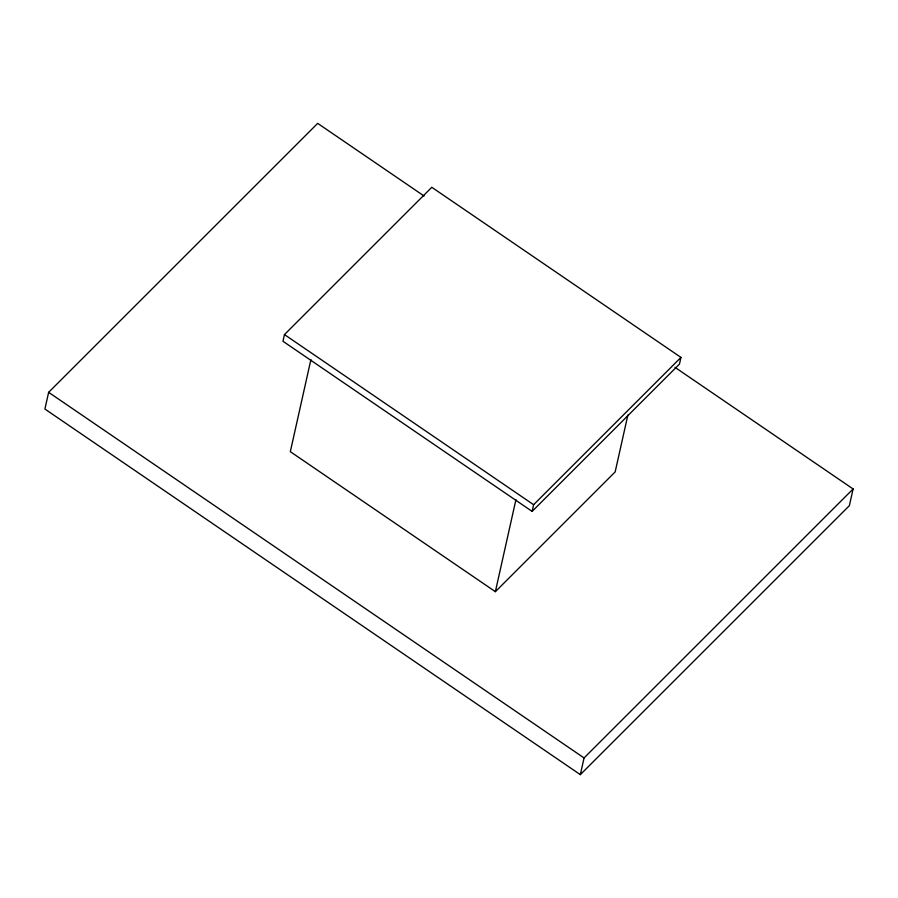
<?xml version="1.0" encoding="UTF-8"?>
<svg xmlns="http://www.w3.org/2000/svg" width="898" height="898" viewBox="0 0 898 898"><rect width="100%" height="100%" fill="white"/><g stroke="black" fill="none" stroke-linecap="round" stroke-linejoin="round"><path stroke-width="1.35" d="M424.069 196.011L317.679 123.363L48.638 392.325L44.9 409.039L580.321 774.637L849.362 505.675L853.1 488.961L675.015 367.361M284.464 334.584L282.971 341.274L532.121 511.4L679.46 364.094L680.953 357.415L431.803 187.289L284.464 334.584L533.614 504.71L532.121 511.4M310.921 359.537L290.323 451.672L495.37 591.67L615.164 471.91L627.882 415.011M495.37 591.67L515.957 499.546M580.321 774.637L584.059 757.934L853.1 488.961M533.614 504.71L680.953 357.415M48.638 392.325L584.059 757.934"/></g></svg>
